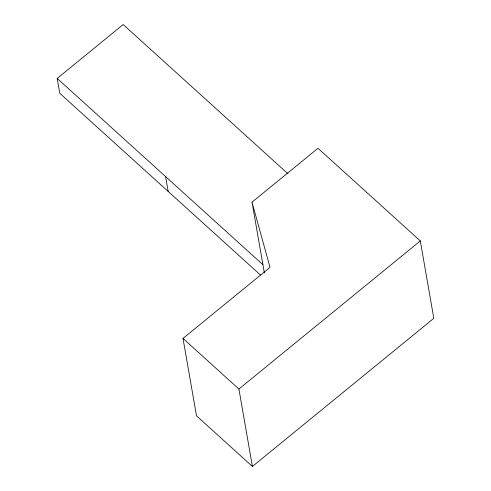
<?xml version="1.0" encoding="UTF-8"?>
<svg xmlns="http://www.w3.org/2000/svg" width="491" height="491" viewBox="0 0 491 491"><rect width="100%" height="100%" fill="white"/><g stroke="black" fill="none" stroke-linecap="round" stroke-linejoin="round"><path stroke-width="0.74" d="M260.426 274.966L59.785 93.296L57.189 78.425L123.173 24.55L287.99 173.783M252.012 202.169L317.99 148.288L420.302 240.921L433.811 318.334L252.417 466.45L196.51 415.828L183.002 338.416L270.019 267.362L252.012 202.169L264.354 272.886M252.417 466.45L238.908 389.038L420.302 240.921M57.189 78.425L262.924 264.71M183.002 338.416L238.908 389.038M165.577 176.57L168.174 191.435"/></g></svg>
